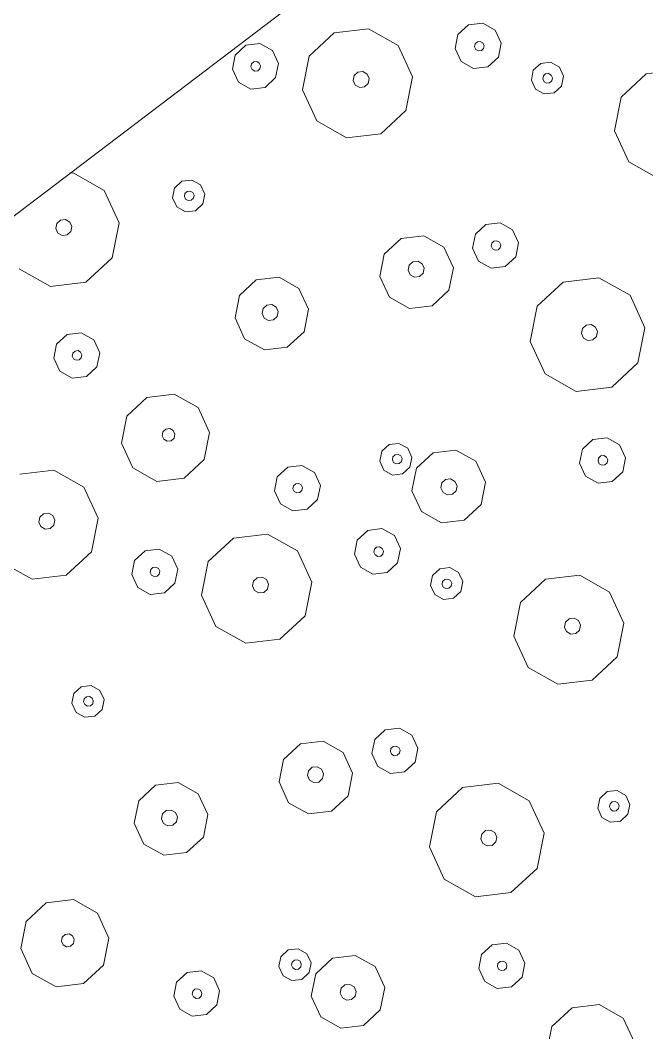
# Model space of a CAD drawing. Header units: metres. Extents: x -2858 to 512, y -1995 to 1252.
# Drawn here: x -950.436 to -948.27, y -915.161 to -911.664 of the extents above; entities that cross this region are included whole.
import ezdxf

# ---------------------------------------------------------------- set-up
doc = ezdxf.new("R2010")
doc.units = ezdxf.units.M
doc.layers.add('Calque commun', color=7, linetype='Continuous')

# ---------------------------------------------------------------- blocks, each defined once
blk = doc.blocks.new('pattern')
at = {"layer": 'Calque commun', "color": 54, "linetype": 'Continuous', "lineweight": 9}
for p, q in [((106.5376, 103.5651), (106.5753, 103.6522)), ((106.5582, 103.4724), (106.5376, 103.5651)), ((106.6294, 103.4096), (106.5582, 103.4724)), ((106.8056, 103.4488), (106.7239, 103.4006)), ((106.7239, 103.4006), (106.6294, 103.4096)), ((106.6036, 103.1395), (106.6232, 103.1849)), ((106.6232, 103.1849), (106.6658, 103.21)), ((106.6658, 103.21), (106.715, 103.2053)), ((106.715, 103.2053), (106.7521, 103.1726)), ((106.6699, 103.1439), (106.6788, 103.1492)), ((106.6788, 103.1492), (106.6892, 103.1482)), ((106.6892, 103.1482), (106.6969, 103.1413)), ((106.7521, 103.1726), (106.7628, 103.1243)), ((106.6143, 103.0912), (106.6036, 103.1395)), ((106.6657, 103.1344), (106.6699, 103.1439)), ((106.668, 103.1242), (106.6657, 103.1344)), ((106.6758, 103.1174), (106.668, 103.1242)), ((106.6861, 103.1164), (106.6758, 103.1174)), ((106.6951, 103.1217), (106.6861, 103.1164)), ((106.6992, 103.1312), (106.6951, 103.1217)), ((106.6969, 103.1413), (106.6992, 103.1312)), ((106.7628, 103.1243), (106.7432, 103.079)), ((105.9587, 103.0583), (105.9725, 103.09)), ((105.9725, 103.09), (106.0023, 103.1076)), ((106.0023, 103.1076), (106.0367, 103.1043)), ((106.0367, 103.1043), (106.0627, 103.0814)), ((106.0627, 103.0814), (106.0702, 103.0476)), ((106.6514, 103.0585), (106.6143, 103.0912)), ((106.7432, 103.079), (106.7006, 103.0538)), ((105.9662, 103.0245), (105.9587, 103.0583)), ((105.9965, 103.0554), (106.0006, 103.0649)), ((105.9987, 103.0453), (105.9965, 103.0554)), ((106.0065, 103.0384), (105.9987, 103.0453)), ((106.0006, 103.0649), (106.0096, 103.0702)), ((106.0096, 103.0702), (106.0199, 103.0692)), ((106.0258, 103.0427), (106.0169, 103.0374)), ((106.0199, 103.0692), (106.0277, 103.0624)), ((106.0299, 103.0522), (106.0258, 103.0427)), ((106.0277, 103.0624), (106.0299, 103.0522)), ((106.0702, 103.0476), (106.0564, 103.0159)), ((106.7006, 103.0538), (106.6514, 103.0585)), ((105.9922, 103.0016), (105.9662, 103.0245)), ((106.0169, 103.0374), (106.0065, 103.0384)), ((106.0564, 103.0159), (106.0266, 102.9983)), ((106.0266, 102.9983), (105.9922, 103.0016)), ((106.2442, 102.9357), (106.3506, 102.9985)), ((106.3506, 102.9985), (106.4737, 102.9868)), ((106.4737, 102.9868), (106.5663, 102.905)), ((106.195, 102.8223), (106.2442, 102.9357)), ((106.5663, 102.905), (106.5932, 102.7843)), ((107.0088, 102.8802), (107.0769, 102.9205)), ((107.0769, 102.9205), (107.1557, 102.913)), ((107.1557, 102.913), (107.215, 102.8606)), ((106.9773, 102.8077), (107.0088, 102.8802)), ((107.215, 102.8606), (107.2322, 102.7834)), ((106.2219, 102.7016), (106.195, 102.8223)), ((106.3562, 102.8065), (106.3631, 102.8224)), ((106.36, 102.7896), (106.3562, 102.8065)), ((106.3631, 102.8224), (106.378, 102.8312)), ((106.378, 102.8312), (106.3952, 102.8296)), ((106.3952, 102.8296), (106.4082, 102.8181)), ((106.412, 102.8012), (106.4051, 102.7853)), ((106.4082, 102.8181), (106.412, 102.8012)), ((106.9945, 102.7304), (106.9773, 102.8077)), ((107.0776, 102.8), (107.0845, 102.8158)), ((107.0813, 102.7831), (107.0776, 102.8)), ((107.0845, 102.8158), (107.0994, 102.8246)), ((107.0994, 102.8246), (107.1166, 102.823)), ((107.1166, 102.823), (107.1296, 102.8116)), ((107.1296, 102.8116), (107.1333, 102.7947)), ((106.373, 102.7782), (106.36, 102.7896)), ((106.3902, 102.7766), (106.373, 102.7782)), ((106.4051, 102.7853), (106.3902, 102.7766)), ((106.5932, 102.7843), (106.544, 102.6709)), ((107.0943, 102.7716), (107.0813, 102.7831)), ((107.1115, 102.77), (107.0943, 102.7716)), ((107.1264, 102.7788), (107.1115, 102.77)), ((107.1333, 102.7947), (107.1264, 102.7788)), ((107.2322, 102.7834), (107.2007, 102.7108)), ((107.0538, 102.6781), (106.9945, 102.7304)), ((105.5197, 102.657), (105.6219, 102.7174)), ((105.6219, 102.7174), (105.74, 102.7061)), ((105.74, 102.7061), (105.829, 102.6276)), ((106.3146, 102.6198), (106.2219, 102.7016)), ((107.2007, 102.7108), (107.1326, 102.6706)), ((106.544, 102.6709), (106.4376, 102.6081)), ((107.1326, 102.6706), (107.0538, 102.6781)), ((105.4725, 102.5482), (105.5197, 102.657)), ((105.829, 102.6276), (105.8548, 102.5117)), ((107.1014, 102.602), (107.1151, 102.6338)), ((107.1151, 102.6338), (107.1449, 102.6514)), ((107.1449, 102.6514), (107.1794, 102.6481)), ((107.1794, 102.6481), (107.2053, 102.6252)), ((107.2053, 102.6252), (107.2129, 102.5914)), ((106.4376, 102.6081), (106.3146, 102.6198)), ((107.1089, 102.5682), (107.1014, 102.602)), ((107.137, 102.6016), (107.1412, 102.6112)), ((107.1393, 102.5915), (107.137, 102.6016)), ((107.1471, 102.5846), (107.1393, 102.5915)), ((107.1412, 102.6112), (107.1501, 102.6164)), ((107.1501, 102.6164), (107.1604, 102.6155)), ((107.1663, 102.5889), (107.1574, 102.5836)), ((107.1604, 102.6155), (107.1682, 102.6086)), ((107.1705, 102.5984), (107.1663, 102.5889)), ((107.1682, 102.6086), (107.1705, 102.5984)), ((107.2129, 102.5914), (107.1991, 102.5596)), ((105.6247, 102.5498), (105.6396, 102.5586)), ((105.6396, 102.5586), (105.6568, 102.557)), ((105.6568, 102.557), (105.6698, 102.5455)), ((107.1348, 102.5453), (107.1089, 102.5682)), ((107.1574, 102.5836), (107.1471, 102.5846)), ((107.1991, 102.5596), (107.1693, 102.542)), ((105.4983, 102.4323), (105.4725, 102.5482)), ((105.6178, 102.534), (105.6247, 102.5498)), ((105.6216, 102.5171), (105.6178, 102.534)), ((105.6735, 102.5286), (105.6666, 102.5128)), ((105.6698, 102.5455), (105.6735, 102.5286)), ((107.1693, 102.542), (107.1348, 102.5453)), ((105.6345, 102.5056), (105.6216, 102.5171)), ((105.6517, 102.504), (105.6345, 102.5056)), ((105.6666, 102.5128), (105.6517, 102.504)), ((105.8548, 102.5117), (105.8076, 102.4029)), ((107.3985, 102.4628), (107.441, 102.4879)), ((107.441, 102.4879), (107.4903, 102.4832)), ((107.4903, 102.4832), (107.5273, 102.4505)), ((107.3788, 102.4174), (107.3985, 102.4628)), ((107.5273, 102.4505), (107.5381, 102.4022)), ((105.5872, 102.3538), (105.4983, 102.4323)), ((106.2969, 102.3688), (106.3166, 102.4141)), ((106.3166, 102.4141), (106.3592, 102.4392)), ((106.3592, 102.4392), (106.4084, 102.4346)), ((106.4084, 102.4346), (106.4454, 102.4018)), ((107.3895, 102.3691), (107.3788, 102.4174)), ((107.441, 102.4123), (107.4451, 102.4218)), ((107.4451, 102.4218), (107.4541, 102.4271)), ((107.4541, 102.4271), (107.4644, 102.4261)), ((107.4644, 102.4261), (107.4722, 102.4192)), ((107.4722, 102.4192), (107.4744, 102.4091)), ((105.8076, 102.4029), (105.7054, 102.3425)), ((106.3632, 102.3732), (106.3722, 102.3784)), ((106.3722, 102.3784), (106.3825, 102.3774)), ((106.4454, 102.4018), (106.4562, 102.3536)), ((107.4433, 102.4021), (107.441, 102.4123)), ((107.451, 102.3953), (107.4433, 102.4021)), ((107.4614, 102.3943), (107.451, 102.3953)), ((107.4703, 102.3996), (107.4614, 102.3943)), ((107.4744, 102.4091), (107.4703, 102.3996)), ((107.5381, 102.4022), (107.5184, 102.3569)), ((105.7054, 102.3425), (105.5872, 102.3538)), ((106.3077, 102.3205), (106.2969, 102.3688)), ((106.3591, 102.3636), (106.3632, 102.3732)), ((106.3614, 102.3535), (106.3591, 102.3636)), ((106.3691, 102.3466), (106.3614, 102.3535)), ((106.3795, 102.3456), (106.3691, 102.3466)), ((106.3884, 102.3509), (106.3795, 102.3456)), ((106.3825, 102.3774), (106.3903, 102.3706)), ((106.3926, 102.3604), (106.3884, 102.3509)), ((106.3903, 102.3706), (106.3926, 102.3604)), ((106.4562, 102.3536), (106.4365, 102.3082)), ((106.5316, 102.3037), (106.5998, 102.344)), ((106.5998, 102.344), (106.6785, 102.3365)), ((107.4266, 102.3364), (107.3895, 102.3691)), ((107.5184, 102.3569), (107.4758, 102.3317)), ((106.3447, 102.2878), (106.3077, 102.3205)), ((106.4365, 102.3082), (106.394, 102.2831)), ((106.6785, 102.3365), (106.7378, 102.2841)), ((107.4758, 102.3317), (107.4266, 102.3364)), ((105.0704, 102.2343), (105.09, 102.2797)), ((105.09, 102.2797), (105.1326, 102.3048)), ((105.1326, 102.3048), (105.1818, 102.3001)), ((105.1818, 102.3001), (105.2189, 102.2674)), ((106.394, 102.2831), (106.3447, 102.2878)), ((106.5002, 102.2312), (106.5316, 102.3037)), ((106.7378, 102.2841), (106.755, 102.2069)), ((105.1326, 102.2292), (105.1367, 102.2387)), ((105.1367, 102.2387), (105.1456, 102.244)), ((105.1456, 102.244), (105.156, 102.243)), ((105.156, 102.243), (105.1638, 102.2361)), ((105.2189, 102.2674), (105.2297, 102.2191)), ((106.6, 102.2297), (106.6149, 102.2385)), ((106.6149, 102.2385), (106.6322, 102.2368)), ((105.0811, 102.186), (105.0704, 102.2343)), ((105.1348, 102.219), (105.1326, 102.2292)), ((105.1426, 102.2122), (105.1348, 102.219)), ((105.153, 102.2112), (105.1426, 102.2122)), ((105.1619, 102.2165), (105.153, 102.2112)), ((105.166, 102.226), (105.1619, 102.2165)), ((105.1638, 102.2361), (105.166, 102.226)), ((105.2297, 102.2191), (105.21, 102.1738)), ((106.5174, 102.154), (106.5002, 102.2312)), ((106.5932, 102.2138), (106.6, 102.2297)), ((106.5969, 102.1969), (106.5932, 102.2138)), ((106.6322, 102.2368), (106.6451, 102.2254)), ((106.6489, 102.2085), (106.642, 102.1926)), ((106.6451, 102.2254), (106.6489, 102.2085)), ((106.755, 102.2069), (106.7235, 102.1343)), ((105.1182, 102.1533), (105.0811, 102.186)), ((105.21, 102.1738), (105.1674, 102.1486)), ((106.6099, 102.1855), (106.5969, 102.1969)), ((106.6271, 102.1838), (106.6099, 102.1855)), ((106.642, 102.1926), (106.6271, 102.1838)), ((105.1674, 102.1486), (105.1182, 102.1533)), ((105.7706, 102.1143), (105.7844, 102.1461)), ((105.7844, 102.1461), (105.8142, 102.1637)), ((105.8142, 102.1637), (105.8486, 102.1604)), ((105.8486, 102.1604), (105.8746, 102.1375)), ((105.8746, 102.1375), (105.8821, 102.1037)), ((106.5767, 102.1016), (106.5174, 102.154)), ((106.7235, 102.1343), (106.6554, 102.0941)), ((105.7781, 102.0806), (105.7706, 102.1143)), ((105.81, 102.1116), (105.8142, 102.1211)), ((105.8123, 102.1014), (105.81, 102.1116)), ((105.8201, 102.0946), (105.8123, 102.1014)), ((105.8142, 102.1211), (105.8231, 102.1264)), ((105.8231, 102.1264), (105.8335, 102.1254)), ((105.8394, 102.0989), (105.8304, 102.0936)), ((105.8335, 102.1254), (105.8412, 102.1185)), ((105.8435, 102.1084), (105.8394, 102.0989)), ((105.8412, 102.1185), (105.8435, 102.1084)), ((105.8821, 102.1037), (105.8683, 102.072)), ((106.6554, 102.0941), (106.5767, 102.1016)), ((107.5178, 102.0558), (107.5996, 102.1041)), ((107.5996, 102.1041), (107.6941, 102.0951)), ((104.711, 102.0305), (104.8175, 102.0933)), ((104.8175, 102.0933), (104.9405, 102.0816)), ((104.9405, 102.0816), (105.0332, 101.9998)), ((105.8041, 102.0576), (105.7781, 102.0806)), ((105.8304, 102.0936), (105.8201, 102.0946)), ((105.8683, 102.072), (105.8385, 102.0544)), ((106.9722, 102.0262), (107.0403, 102.0664)), ((107.0403, 102.0664), (107.1191, 102.0589)), ((107.6941, 102.0951), (107.7653, 102.0322)), ((104.6618, 101.9171), (104.711, 102.0305)), ((105.8385, 102.0544), (105.8041, 102.0576)), ((107.1191, 102.0589), (107.1784, 102.0065)), ((107.4801, 101.9687), (107.5178, 102.0558)), ((107.7653, 102.0322), (107.7859, 101.9396)), ((105.0332, 101.9998), (105.06, 101.8791)), ((105.4756, 101.975), (105.5438, 102.0153)), ((105.5438, 102.0153), (105.6225, 102.0078)), ((105.6225, 102.0078), (105.6818, 101.9554)), ((106.9407, 101.9536), (106.9722, 102.0262)), ((107.1784, 102.0065), (107.1956, 101.9293)), ((105.4442, 101.9025), (105.4756, 101.975)), ((107.048, 101.9536), (107.063, 101.9624)), ((107.063, 101.9624), (107.0802, 101.9608)), ((107.0802, 101.9608), (107.0931, 101.9493)), ((107.5007, 101.876), (107.4801, 101.9687)), ((107.5963, 101.9573), (107.6018, 101.97)), ((107.6018, 101.97), (107.6137, 101.9771)), ((107.6137, 101.9771), (107.6275, 101.9758)), ((107.6275, 101.9758), (107.6379, 101.9666)), ((107.6379, 101.9666), (107.6409, 101.9531)), ((104.8299, 101.9172), (104.8448, 101.926)), ((104.8448, 101.926), (104.8621, 101.9244)), ((104.8621, 101.9244), (104.875, 101.9129)), ((105.6818, 101.9554), (105.699, 101.8782)), ((105.8434, 101.9094), (105.8859, 101.9345)), ((105.8859, 101.9345), (105.9352, 101.9299)), ((105.9352, 101.9299), (105.9722, 101.8971)), ((106.9579, 101.8764), (106.9407, 101.9536)), ((107.0412, 101.9378), (107.048, 101.9536)), ((107.0449, 101.9209), (107.0412, 101.9378)), ((107.0969, 101.9324), (107.09, 101.9166)), ((107.0931, 101.9493), (107.0969, 101.9324)), ((107.1956, 101.9293), (107.1641, 101.8567)), ((107.5993, 101.9438), (107.5963, 101.9573)), ((107.6097, 101.9347), (107.5993, 101.9438)), ((107.6235, 101.9333), (107.6097, 101.9347)), ((107.6354, 101.9404), (107.6235, 101.9333)), ((107.6409, 101.9531), (107.6354, 101.9404)), ((107.7859, 101.9396), (107.7481, 101.8525)), ((104.6887, 101.7964), (104.6618, 101.9171)), ((104.8231, 101.9013), (104.8299, 101.9172)), ((104.8268, 101.8845), (104.8231, 101.9013)), ((104.8788, 101.896), (104.8719, 101.8801)), ((104.875, 101.9129), (104.8788, 101.896)), ((105.4614, 101.8252), (105.4442, 101.9025)), ((105.5444, 101.8948), (105.5513, 101.9107)), ((105.5482, 101.8779), (105.5444, 101.8948)), ((105.5513, 101.9107), (105.5662, 101.9194)), ((105.5662, 101.9194), (105.5834, 101.9178)), ((105.5834, 101.9178), (105.5964, 101.9064)), ((105.6002, 101.8895), (105.5933, 101.8736)), ((105.5964, 101.9064), (105.6002, 101.8895)), ((105.8237, 101.864), (105.8434, 101.9094)), ((105.9722, 101.8971), (105.983, 101.8489)), ((107.0579, 101.9094), (107.0449, 101.9209)), ((107.0751, 101.9078), (107.0579, 101.9094)), ((107.09, 101.9166), (107.0751, 101.9078)), ((104.8398, 101.873), (104.8268, 101.8845)), ((104.857, 101.8714), (104.8398, 101.873)), ((104.8719, 101.8801), (104.857, 101.8714)), ((105.06, 101.8791), (105.0109, 101.7657)), ((105.5611, 101.8664), (105.5482, 101.8779)), ((105.5784, 101.8648), (105.5611, 101.8664)), ((105.5933, 101.8736), (105.5784, 101.8648)), ((105.699, 101.8782), (105.6675, 101.8056)), ((105.8344, 101.8158), (105.8237, 101.864)), ((105.8846, 101.8618), (105.8887, 101.8714)), ((105.8869, 101.8517), (105.8846, 101.8618)), ((105.8887, 101.8714), (105.8977, 101.8766)), ((105.8977, 101.8766), (105.908, 101.8757)), ((105.908, 101.8757), (105.9158, 101.8688)), ((105.918, 101.8587), (105.9139, 101.8491)), ((105.9158, 101.8688), (105.918, 101.8587)), ((107.0172, 101.824), (106.9579, 101.8764)), ((107.1641, 101.8567), (107.096, 101.8165)), ((107.5719, 101.8132), (107.5007, 101.876)), ((105.5207, 101.7729), (105.4614, 101.8252)), ((105.8946, 101.8448), (105.8869, 101.8517)), ((105.905, 101.8439), (105.8946, 101.8448)), ((105.9139, 101.8491), (105.905, 101.8439)), ((105.983, 101.8489), (105.9633, 101.8035)), ((106.1338, 101.7586), (106.2359, 101.8189)), ((106.2359, 101.8189), (106.3541, 101.8077)), ((107.096, 101.8165), (107.0172, 101.824)), ((107.7481, 101.8525), (107.6664, 101.8042)), ((104.7814, 101.7146), (104.6887, 101.7964)), ((105.6675, 101.8056), (105.5994, 101.7654)), ((105.8715, 101.7831), (105.8344, 101.8158)), ((105.9633, 101.8035), (105.9207, 101.7784)), ((106.3541, 101.8077), (106.443, 101.7291)), ((107.6664, 101.8042), (107.5719, 101.8132)), ((105.0109, 101.7657), (104.9044, 101.7029)), ((105.5994, 101.7654), (105.5207, 101.7729)), ((105.9207, 101.7784), (105.8715, 101.7831)), ((106.0865, 101.6497), (106.1338, 101.7586)), ((104.2958, 101.7224), (104.3216, 101.6066)), ((104.9044, 101.7029), (104.7814, 101.7146)), ((105.5682, 101.6968), (105.582, 101.7286)), ((105.582, 101.7286), (105.6118, 101.7462)), ((105.6118, 101.7462), (105.6462, 101.7429)), ((105.6462, 101.7429), (105.6722, 101.72)), ((105.6722, 101.72), (105.6797, 101.6862)), ((106.443, 101.7291), (106.4688, 101.6133)), ((105.5757, 101.663), (105.5682, 101.6968)), ((105.6039, 101.6964), (105.608, 101.706)), ((105.6061, 101.6863), (105.6039, 101.6964)), ((105.6139, 101.6794), (105.6061, 101.6863)), ((105.608, 101.706), (105.6169, 101.7112)), ((105.6242, 101.6785), (105.6139, 101.6794)), ((105.6169, 101.7112), (105.6273, 101.7103)), ((105.6332, 101.6837), (105.6242, 101.6785)), ((105.6273, 101.7103), (105.635, 101.7034)), ((105.6373, 101.6933), (105.6332, 101.6837)), ((105.635, 101.7034), (105.6373, 101.6933)), ((105.6797, 101.6862), (105.6659, 101.6544)), ((105.6017, 101.6401), (105.5757, 101.663)), ((105.6659, 101.6544), (105.6361, 101.6368)), ((106.1123, 101.5339), (106.0865, 101.6497)), ((106.2318, 101.6355), (106.2387, 101.6514)), ((106.2387, 101.6514), (106.2536, 101.6602)), ((106.2536, 101.6602), (106.2708, 101.6586)), ((106.2708, 101.6586), (106.2838, 101.6471)), ((106.2838, 101.6471), (106.2876, 101.6302)), ((105.6361, 101.6368), (105.6017, 101.6401)), ((106.2356, 101.6186), (106.2318, 101.6355)), ((106.2486, 101.6072), (106.2356, 101.6186)), ((106.2807, 101.6143), (106.2658, 101.6055)), ((106.2876, 101.6302), (106.2807, 101.6143)), ((106.4688, 101.6133), (106.4216, 101.5045)), ((104.3216, 101.6066), (104.2744, 101.4977)), ((105.8653, 101.5576), (105.9079, 101.5827)), ((105.9079, 101.5827), (105.9571, 101.578)), ((105.9571, 101.578), (105.9941, 101.5453)), ((106.2658, 101.6055), (106.2486, 101.6072)), ((105.8456, 101.5122), (105.8653, 101.5576)), ((105.9941, 101.5453), (106.0049, 101.497)), ((104.0541, 101.4486), (103.9651, 101.5271)), ((104.7637, 101.4636), (104.7834, 101.5089)), ((104.7834, 101.5089), (104.826, 101.5341)), ((104.826, 101.5341), (104.8752, 101.5294)), ((104.8752, 101.5294), (104.9123, 101.4966)), ((105.8564, 101.4639), (105.8456, 101.5122)), ((105.9078, 101.5071), (105.9119, 101.5166)), ((105.9101, 101.4969), (105.9078, 101.5071)), ((105.9119, 101.5166), (105.9209, 101.5219)), ((105.9209, 101.5219), (105.9312, 101.5209)), ((105.9312, 101.5209), (105.939, 101.514)), ((105.9413, 101.5039), (105.9371, 101.4944)), ((105.939, 101.514), (105.9413, 101.5039)), ((106.2013, 101.4554), (106.1123, 101.5339)), ((106.4216, 101.5045), (106.3194, 101.4441)), ((106.915, 101.4937), (106.9448, 101.5113)), ((106.9448, 101.5113), (106.9792, 101.508)), ((106.9792, 101.508), (107.0052, 101.4851)), ((104.2744, 101.4977), (104.1722, 101.4373)), ((104.8301, 101.468), (104.839, 101.4732)), ((104.839, 101.4732), (104.8493, 101.4723)), ((104.8493, 101.4723), (104.8571, 101.4654)), ((104.9123, 101.4966), (104.923, 101.4484)), ((105.9179, 101.4901), (105.9101, 101.4969)), ((105.9282, 101.4891), (105.9179, 101.4901)), ((105.9371, 101.4944), (105.9282, 101.4891)), ((106.0049, 101.497), (105.9852, 101.4517)), ((106.9012, 101.4619), (106.915, 101.4937)), ((106.9431, 101.4686), (106.9521, 101.4739)), ((106.9521, 101.4739), (106.9624, 101.4729)), ((106.9624, 101.4729), (106.9702, 101.466)), ((107.0052, 101.4851), (107.0127, 101.4513)), ((104.1722, 101.4373), (104.0541, 101.4486)), ((104.7745, 101.4153), (104.7637, 101.4636)), ((104.8259, 101.4584), (104.8301, 101.468)), ((104.8282, 101.4483), (104.8259, 101.4584)), ((104.836, 101.4414), (104.8282, 101.4483)), ((104.8463, 101.4404), (104.836, 101.4414)), ((104.8553, 101.4457), (104.8463, 101.4404)), ((104.8594, 101.4552), (104.8553, 101.4457)), ((104.8571, 101.4654), (104.8594, 101.4552)), ((104.923, 101.4484), (104.9034, 101.403)), ((104.9985, 101.3986), (105.0666, 101.4388)), ((105.0666, 101.4388), (105.1453, 101.4313)), ((105.8934, 101.4312), (105.8564, 101.4639)), ((105.9852, 101.4517), (105.9427, 101.4265)), ((106.3194, 101.4441), (106.2013, 101.4554)), ((106.9087, 101.4281), (106.9012, 101.4619)), ((106.939, 101.4591), (106.9431, 101.4686)), ((106.9412, 101.4489), (106.939, 101.4591)), ((106.949, 101.442), (106.9412, 101.4489)), ((106.9594, 101.4411), (106.949, 101.442)), ((106.9683, 101.4463), (106.9594, 101.4411)), ((106.9724, 101.4559), (106.9683, 101.4463)), ((106.9702, 101.466), (106.9724, 101.4559)), ((107.0127, 101.4513), (106.9989, 101.4195)), ((104.8116, 101.3826), (104.7745, 101.4153)), ((104.9034, 101.403), (104.8608, 101.3779)), ((105.1453, 101.4313), (105.2046, 101.3789)), ((105.9427, 101.4265), (105.8934, 101.4312)), ((106.4096, 101.3826), (106.4522, 101.4077)), ((106.4522, 101.4077), (106.5014, 101.403)), ((106.5014, 101.403), (106.5385, 101.3703)), ((106.9347, 101.4052), (106.9087, 101.4281)), ((106.9691, 101.4019), (106.9347, 101.4052)), ((106.9989, 101.4195), (106.9691, 101.4019)), ((104.8608, 101.3779), (104.8116, 101.3826)), ((104.967, 101.326), (104.9985, 101.3986)), ((105.2046, 101.3789), (105.2218, 101.3017)), ((106.3899, 101.3372), (106.4096, 101.3826)), ((106.5385, 101.3703), (106.5492, 101.3221)), ((105.0669, 101.3245), (105.0818, 101.3333)), ((105.0818, 101.3333), (105.099, 101.3316)), ((105.099, 101.3316), (105.112, 101.3202)), ((106.4007, 101.289), (106.3899, 101.3372)), ((106.4521, 101.3321), (106.4563, 101.3416)), ((106.4544, 101.322), (106.4521, 101.3321)), ((106.4563, 101.3416), (106.4652, 101.3469)), ((106.4652, 101.3469), (106.4755, 101.3459)), ((106.4755, 101.3459), (106.4833, 101.3391)), ((106.4856, 101.3289), (106.4814, 101.3194)), ((106.4833, 101.3391), (106.4856, 101.3289)), ((104.9842, 101.2488), (104.967, 101.326)), ((105.06, 101.3086), (105.0669, 101.3245)), ((105.0637, 101.2917), (105.06, 101.3086)), ((105.1157, 101.3033), (105.1088, 101.2874)), ((105.112, 101.3202), (105.1157, 101.3033)), ((105.2218, 101.3017), (105.1904, 101.2291)), ((106.4622, 101.3151), (106.4544, 101.322)), ((106.4725, 101.3141), (106.4622, 101.3151)), ((106.4814, 101.3194), (106.4725, 101.3141)), ((106.5492, 101.3221), (106.5295, 101.2767)), ((105.0767, 101.2803), (105.0637, 101.2917)), ((105.0939, 101.2786), (105.0767, 101.2803)), ((105.1088, 101.2874), (105.0939, 101.2786)), ((106.4378, 101.2562), (106.4007, 101.289)), ((106.5295, 101.2767), (106.487, 101.2516)), ((104.2374, 101.2091), (104.2512, 101.2409)), ((104.2512, 101.2409), (104.281, 101.2585)), ((104.281, 101.2585), (104.3155, 101.2552)), ((104.3155, 101.2552), (104.3414, 101.2323)), ((104.3414, 101.2323), (104.3489, 101.1985)), ((105.0435, 101.1964), (104.9842, 101.2488)), ((105.1904, 101.2291), (105.1222, 101.1889)), ((106.487, 101.2516), (106.4378, 101.2562)), ((104.2449, 101.1754), (104.2374, 101.2091)), ((104.2769, 101.2064), (104.281, 101.2159)), ((104.2791, 101.1963), (104.2769, 101.2064)), ((104.2869, 101.1894), (104.2791, 101.1963)), ((104.281, 101.2159), (104.2899, 101.2212)), ((104.2972, 101.1884), (104.2869, 101.1894)), ((104.2899, 101.2212), (104.3003, 101.2202)), ((104.3062, 101.1937), (104.2972, 101.1884)), ((104.3003, 101.2202), (104.3081, 101.2133)), ((104.3103, 101.2032), (104.3062, 101.1937)), ((104.3081, 101.2133), (104.3103, 101.2032)), ((104.3489, 101.1985), (104.3352, 101.1668)), ((105.1222, 101.1889), (105.0435, 101.1964)), ((105.9847, 101.1506), (106.0664, 101.1989)), ((106.0664, 101.1989), (106.1609, 101.1899)), ((106.1609, 101.1899), (106.2321, 101.127)), ((104.2709, 101.1525), (104.2449, 101.1754)), ((104.3352, 101.1668), (104.3054, 101.1492)), ((105.439, 101.121), (105.5072, 101.1612)), ((105.5072, 101.1612), (105.5859, 101.1537)), ((104.3054, 101.1492), (104.2709, 101.1525)), ((105.4076, 101.0484), (105.439, 101.121)), ((105.5859, 101.1537), (105.6452, 101.1013)), ((105.9469, 101.0635), (105.9847, 101.1506)), ((106.2321, 101.127), (106.2527, 101.0344)), ((106.4622, 101.0607), (106.5644, 101.121)), ((106.5644, 101.121), (106.6825, 101.1097)), ((105.6452, 101.1013), (105.6624, 101.0241)), ((106.6825, 101.1097), (106.7715, 101.0312)), ((105.5149, 101.0484), (105.5298, 101.0572)), ((105.5298, 101.0572), (105.547, 101.0556)), ((105.547, 101.0556), (105.56, 101.0441)), ((105.9675, 100.9708), (105.9469, 101.0635)), ((106.0631, 101.0521), (106.0686, 101.0648)), ((106.0661, 101.0386), (106.0631, 101.0521)), ((106.0686, 101.0648), (106.0806, 101.0719)), ((106.0806, 101.0719), (106.0943, 101.0706)), ((106.0943, 101.0706), (106.1047, 101.0614)), ((106.1047, 101.0614), (106.1077, 101.0479)), ((106.415, 100.9518), (106.4622, 101.0607)), ((104.3102, 101.0042), (104.3528, 101.0294)), ((104.3528, 101.0294), (104.402, 101.0247)), ((104.402, 101.0247), (104.439, 100.9919)), ((105.4248, 100.9712), (105.4076, 101.0484)), ((105.508, 101.0326), (105.5149, 101.0484)), ((105.5118, 101.0157), (105.508, 101.0326)), ((105.5247, 101.0042), (105.5118, 101.0157)), ((105.5637, 101.0272), (105.5569, 101.0114)), ((105.56, 101.0441), (105.5637, 101.0272)), ((105.6624, 101.0241), (105.6309, 100.9515)), ((106.0765, 101.0295), (106.0661, 101.0386)), ((106.0903, 101.0282), (106.0765, 101.0295)), ((106.1022, 101.0352), (106.0903, 101.0282)), ((106.1077, 101.0479), (106.1022, 101.0352)), ((106.2527, 101.0344), (106.215, 100.9473)), ((106.7715, 101.0312), (106.7973, 100.9154)), ((104.2905, 100.9588), (104.3102, 101.0042)), ((104.439, 100.9919), (104.4498, 100.9437)), ((105.542, 101.0026), (105.5247, 101.0042)), ((105.5569, 101.0114), (105.542, 101.0026)), ((104.3013, 100.9106), (104.2905, 100.9588)), ((104.3514, 100.9567), (104.3556, 100.9662)), ((104.3537, 100.9465), (104.3514, 100.9567)), ((104.3615, 100.9397), (104.3537, 100.9465)), ((104.3556, 100.9662), (104.3645, 100.9715)), ((104.3645, 100.9715), (104.3748, 100.9705)), ((104.3748, 100.9705), (104.3826, 100.9636)), ((104.3849, 100.9535), (104.3807, 100.9439)), ((104.3826, 100.9636), (104.3849, 100.9535)), ((105.4841, 100.9188), (105.4248, 100.9712)), ((105.6309, 100.9515), (105.5628, 100.9113)), ((106.0387, 100.908), (105.9675, 100.9708)), ((106.215, 100.9473), (106.1332, 100.899)), ((106.4408, 100.836), (106.415, 100.9518)), ((106.5603, 100.9376), (106.5672, 100.9535)), ((106.5672, 100.9535), (106.5821, 100.9623)), ((106.5821, 100.9623), (106.5993, 100.9606)), ((106.5993, 100.9606), (106.6123, 100.9492)), ((106.6123, 100.9492), (106.616, 100.9323)), ((104.3383, 100.8779), (104.3013, 100.9106)), ((104.3718, 100.9387), (104.3615, 100.9397)), ((104.3807, 100.9439), (104.3718, 100.9387)), ((104.4498, 100.9437), (104.4301, 100.8983)), ((104.6006, 100.8534), (104.7028, 100.9137)), ((104.7028, 100.9137), (104.8209, 100.9025)), ((105.5628, 100.9113), (105.4841, 100.9188)), ((106.564, 100.9207), (106.5603, 100.9376)), ((106.577, 100.9092), (106.564, 100.9207)), ((106.5942, 100.9076), (106.577, 100.9092)), ((106.6091, 100.9164), (106.5942, 100.9076)), ((106.616, 100.9323), (106.6091, 100.9164)), ((104.3876, 100.8732), (104.3383, 100.8779)), ((104.4301, 100.8983), (104.3876, 100.8732)), ((104.8209, 100.9025), (104.9098, 100.824)), ((106.1332, 100.899), (106.0387, 100.908)), ((104.5534, 100.7446), (104.6006, 100.8534)), ((104.9098, 100.824), (104.9356, 100.7081)), ((106.5297, 100.7574), (106.4408, 100.836)), ((104.5792, 100.6287), (104.5534, 100.7446)), ((104.6987, 100.7303), (104.7055, 100.7462)), ((104.7055, 100.7462), (104.7204, 100.755)), ((104.7204, 100.755), (104.7377, 100.7534)), ((104.7377, 100.7534), (104.7506, 100.7419)), ((104.7506, 100.7419), (104.7544, 100.725)), ((104.7024, 100.7134), (104.6987, 100.7303)), ((104.7154, 100.702), (104.7024, 100.7134)), ((104.7326, 100.7004), (104.7154, 100.702)), ((104.7475, 100.7092), (104.7326, 100.7004)), ((104.7544, 100.725), (104.7475, 100.7092)), ((104.9356, 100.7081), (104.8884, 100.5993)), ((106.0326, 100.6833), (106.0751, 100.7084)), ((106.0751, 100.7084), (106.1243, 100.7038)), ((106.1243, 100.7038), (106.1614, 100.671)), ((106.0129, 100.6379), (106.0326, 100.6833)), ((106.1614, 100.671), (106.1722, 100.6228)), ((106.0236, 100.5897), (106.0129, 100.6379)), ((106.0751, 100.6328), (106.0792, 100.6423)), ((106.0773, 100.6227), (106.0751, 100.6328)), ((106.0792, 100.6423), (106.0882, 100.6476)), ((106.0882, 100.6476), (106.0985, 100.6466)), ((106.0985, 100.6466), (106.1063, 100.6398)), ((106.1085, 100.6296), (106.1044, 100.6201)), ((106.1063, 100.6398), (106.1085, 100.6296)), ((104.6681, 100.5502), (104.5792, 100.6287)), ((104.8884, 100.5993), (104.7862, 100.5389)), ((105.3818, 100.5885), (105.4116, 100.6061)), ((105.4116, 100.6061), (105.4461, 100.6028)), ((105.4461, 100.6028), (105.472, 100.5799)), ((106.0851, 100.6158), (106.0773, 100.6227)), ((106.0955, 100.6148), (106.0851, 100.6158)), ((106.1044, 100.6201), (106.0955, 100.6148)), ((106.1722, 100.6228), (106.1525, 100.5774)), ((105.368, 100.5567), (105.3818, 100.5885)), ((105.4058, 100.5539), (105.4099, 100.5634)), ((105.4099, 100.5634), (105.4189, 100.5687)), ((105.4189, 100.5687), (105.4292, 100.5677)), ((105.4292, 100.5677), (105.437, 100.5608)), ((105.437, 100.5608), (105.4393, 100.5507)), ((105.472, 100.5799), (105.4795, 100.5461)), ((106.0607, 100.557), (106.0236, 100.5897)), ((106.1525, 100.5774), (106.1099, 100.5523)), ((104.7862, 100.5389), (104.6681, 100.5502)), ((105.3756, 100.5229), (105.368, 100.5567)), ((105.4081, 100.5437), (105.4058, 100.5539)), ((105.4159, 100.5369), (105.4081, 100.5437)), ((105.4262, 100.5359), (105.4159, 100.5369)), ((105.4351, 100.5411), (105.4262, 100.5359)), ((105.4393, 100.5507), (105.4351, 100.5411)), ((105.4795, 100.5461), (105.4658, 100.5143)), ((106.1099, 100.5523), (106.0607, 100.557)), ((104.8764, 100.4774), (104.919, 100.5025)), ((104.919, 100.5025), (104.9682, 100.4978)), ((104.9682, 100.4978), (105.0053, 100.4651)), ((105.4015, 100.5), (105.3756, 100.5229)), ((105.436, 100.4967), (105.4015, 100.5)), ((105.4658, 100.5143), (105.436, 100.4967)), ((105.6535, 100.4341), (105.76, 100.497)), ((105.76, 100.497), (105.883, 100.4852)), ((104.8568, 100.432), (104.8764, 100.4774)), ((105.0053, 100.4651), (105.016, 100.4169)), ((105.883, 100.4852), (105.9757, 100.4034)), ((104.8675, 100.3838), (104.8568, 100.432)), ((104.919, 100.4269), (104.9231, 100.4364)), ((104.9212, 100.4168), (104.919, 100.4269)), ((104.9231, 100.4364), (104.932, 100.4417)), ((104.932, 100.4417), (104.9424, 100.4407)), ((104.9424, 100.4407), (104.9501, 100.4339)), ((104.9524, 100.4237), (104.9483, 100.4142)), ((104.9501, 100.4339), (104.9524, 100.4237)), ((105.6043, 100.3207), (105.6535, 100.4341)), ((104.929, 100.4099), (104.9212, 100.4168)), ((104.9393, 100.4089), (104.929, 100.4099)), ((104.9483, 100.4142), (104.9393, 100.4089)), ((105.016, 100.4169), (104.9964, 100.3715)), ((105.9757, 100.4034), (106.0025, 100.2828)), ((104.9046, 100.3511), (104.8675, 100.3838)), ((104.9538, 100.3464), (104.9046, 100.3511)), ((104.9964, 100.3715), (104.9538, 100.3464)), ((105.6312, 100.2001), (105.6043, 100.3207)), ((105.7656, 100.305), (105.7724, 100.3209)), ((105.7724, 100.3209), (105.7873, 100.3297)), ((105.7873, 100.3297), (105.8046, 100.328)), ((105.8046, 100.328), (105.8175, 100.3166)), ((105.8175, 100.3166), (105.8213, 100.2997)), ((105.7693, 100.2881), (105.7656, 100.305)), ((105.7823, 100.2766), (105.7693, 100.2881)), ((105.8144, 100.2838), (105.7995, 100.275)), ((105.8213, 100.2997), (105.8144, 100.2838)), ((105.7995, 100.275), (105.7823, 100.2766)), ((105.6402, 100.1922), (105.6312, 100.2001))]:
    blk.add_line(p, q, dxfattribs=at)
at = {"layer": 'Calque commun', "color": 7, "linetype": 'Continuous', "lineweight": 9}
mesh = blk.add_polyface(dxfattribs=at)
corners = [(70.8497, 113.5412), (53.8349, 19.1692), (74.7282, 106.3237), (76.0435, 113.5984), (74.769, 106.1763), (58.8077, 18.2701), (114.1703, 105.207), (114.1703, 98.5387)]
mesh.append_faces([[corners[k] for k in face] for face in [(3, 4, 6)]], dxfattribs={"vtx0": -1, "vtx1": -1, "color": 7})
mesh.append_faces([[corners[k] for k in face] for face in [(3, 2, 4)]], dxfattribs={"vtx0": -1, "vtx2": -1, "color": 7})
mesh.append_faces([[corners[k] for k in face] for face in [(5, 2, 1)]], dxfattribs={"vtx1": -1, "color": 7})
mesh.append_faces([[corners[k] for k in face] for face in [(0, 1, 2), (3, 0, 2)]], dxfattribs={"vtx1": -1, "vtx2": -1, "color": 7})
mesh.append_faces([[corners[k] for k in face] for face in [(4, 7, 6)]], dxfattribs={"vtx2": -1, "color": 7})

msp = doc.modelspace()

# ---------------------------------------------------------------- block references
at = {"layer": 'Calque commun', "color": 0, "linetype": 'ByBlock', "lineweight": -2, "rotation": 228.1617603435354}
msp.add_blockref('pattern', (-954.4467, -766.6559), dxfattribs=at)

doc.saveas('drawing.dxf')
